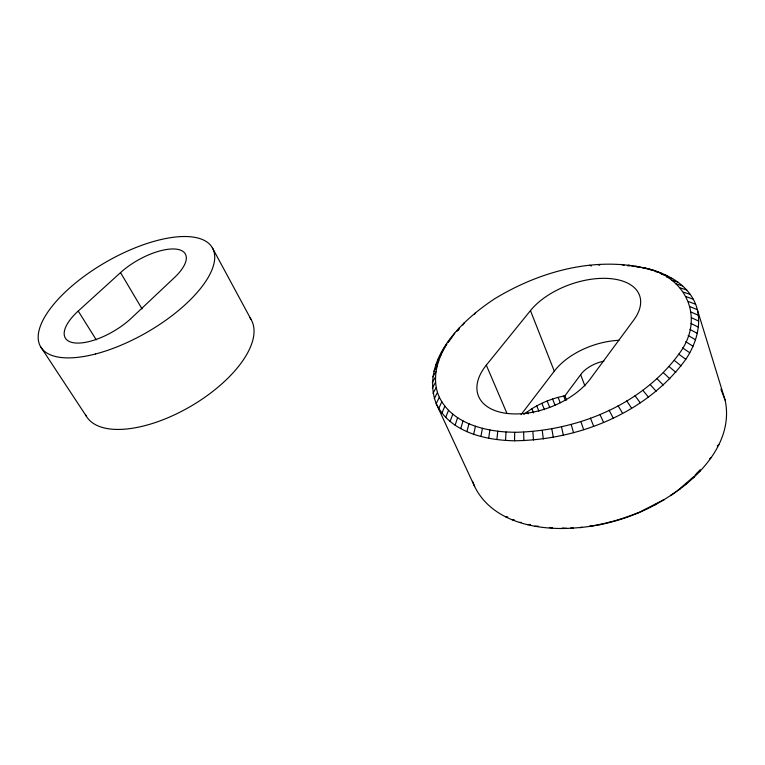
<?xml version="1.0" encoding="UTF-8"?>
<svg xmlns="http://www.w3.org/2000/svg" width="765" height="765" viewBox="0 0 765 765"><rect width="100%" height="100%" fill="white"/><g stroke="black" fill="none" stroke-linecap="round" stroke-linejoin="round"><path stroke-width="1.15" d="M444.159 348.142L446.856 344.059C436.958 359.483 431.336 379.775 439.34 397.226L436.184 403.671C450.126 432.302 485.402 440.277 514.549 440.783L514.692 432.302C576.552 431.202 641.558 405.144 678.785 354.185C706.248 318.259 685.947 274.788 642.686 267.607C591.919 256.954 538.522 272.149 494.955 298.608C461.773 320.2 420.186 360.057 436.184 403.671L474.654 486.578C492.182 522.132 537.154 530.585 573.195 528.08L570.977 528.137M514.549 440.783C579.143 439.913 647.152 412.698 685.794 359.311C697.412 342.079 703.848 318.47 693.281 299.211C683.097 280.784 662.375 271.824 642.686 267.607M505.541 440.411L506.048 431.976C480.764 430.284 451.283 421.831 439.34 397.226M496.896 439.55L497.766 431.192M488.682 438.23L489.877 429.968M480.917 436.452L482.428 428.314M473.65 434.243L475.447 426.239M466.908 431.623L468.964 423.772M460.721 428.61L463.007 420.922M455.108 425.225L457.604 417.719M450.088 421.505L452.765 414.19M445.679 417.461L448.52 410.346M441.883 413.119L444.857 406.225M676.939 491.044L670.475 495.634C701.591 475.333 733.75 440.277 725.115 400.162L697.336 309.643L690.145 306.708M438.718 408.51L441.797 401.835M434.271 398.622L437.484 392.407M433 393.392L436.232 387.415M474.51 314.396L475.562 312.512M432.34 387.998L435.581 382.261M432.292 382.481L435.514 376.982M432.847 376.868L436.04 371.608M433.994 371.168L437.121 366.148M462.835 325.01L464.345 322.601M435.715 365.431L438.766 360.65M457.116 331.255L459.316 327.831M438.001 359.655L440.946 355.113M452.928 335.892L454.716 333.167M440.822 353.889L443.652 349.576M450.556 338.579L448.013 342.433L452.335 336.801M523.853 414.448C535.73 404.981 550.035 398.699 564.924 395.811L581.63 373.387A27.138 15.95 -18.7 0 1 603.872 361.157M521.032 414.678L554.281 371.178A59.746 35.142 -18.7 0 1 618.942 340.301M486.311 365.144L530.461 310.59A61.736 33.679 -19.6 0 1 610.403 278.623A61.736 33.679 -19.6 0 1 633.774 320.019L590.389 378.78A63.457 36.471 -21 0 1 506.43 413.358A63.457 36.471 -21 0 1 486.311 365.144L506.784 412.985M637.245 513.344L664.355 499.44C638.938 515.17 609.734 524.761 579.985 527.554L582.241 527.381L570.508 528.28M694.907 475.4L700.166 469.691M457.862 330.48L459.354 328.921M680.295 488.739L677.866 490.384L693.434 476.891M78.221 311.049L120.526 272.608A43.94 17.844 -29.3 0 1 175.567 249.065A43.94 17.844 -29.3 0 1 174.516 277.504L131.532 318.001A45.298 18.695 -30.5 0 1 74.291 342.873A45.298 18.695 -30.5 0 1 78.221 311.049L96.256 339.832M717.264 446.024L718.918 444.57M646.004 509.471L646.865 508.763M709.471 459.019L711.001 457.795M697.125 473.172L700.472 470.695M654.496 505.206L655.777 504.288M691.225 479.12L694.304 476.92M684.799 484.867L687.563 482.954M662.672 500.587L672.54 494.247M591.412 526.205L589.605 526.32C606.09 523.729 622.232 519.148 637.675 512.827M561.214 528.51L566.54 528.242M535.022 526.244L538.206 526.167M599.301 524.58L600.659 524.551M526.999 524.541L530.441 524.513M519.397 522.39L521.367 522.419M562.16 528.232L564.321 528.299M512.263 519.808L514.338 519.875M506.048 431.976L514.692 432.302M505.608 516.815L507.807 516.939M609.017 522.352L609.925 522.428M549.404 527.496L552.54 527.774M627.329 265.685L629.547 265.885M632.865 266.201L640.353 267.32L635.782 266.163M641.386 267.53L647.553 268.821M649.265 269.414L654.419 270.705M655.5 271.604L660.922 272.981M628.601 265.101L631.794 265.924M661.333 274.147L667.023 275.649M621.161 264.403L624.125 265.206M666.745 277.064L672.684 278.68M671.699 280.325L677.876 282.084M676.164 283.939L682.571 285.861M680.114 287.889L686.721 289.973M683.518 292.154L690.298 294.429M597.675 264.508L599.693 265.216M686.339 296.724L693.281 299.211M688.557 301.582L695.634 304.288M589.576 265.264L591.374 265.991M691.101 312.082L698.378 315.257M691.388 317.676L698.713 321.109M690.996 323.461L698.359 327.152M689.934 329.409L697.288 333.377M688.175 335.491L695.49 339.736M685.727 341.668L692.975 346.21M682.59 347.912L689.743 352.751M678.785 354.185L685.794 359.311M674.319 360.449L681.156 365.871M669.203 366.674L675.849 372.383M663.475 372.804L669.891 378.809M657.154 378.818L663.312 385.101M650.288 384.671L656.15 391.231M642.896 390.322L648.443 397.14M635.036 395.734L640.238 402.811M626.755 400.879L631.594 408.194M40.803 347.014L86.522 416.485M120.526 272.608L142.08 308.955M618.101 405.727L622.557 413.253M212.288 247.64L251.092 319.531M609.122 410.231L613.176 417.967M599.884 414.381L603.528 422.29M720.907 389.117L725.115 400.162M527.276 411.809L528.166 413.942M531.885 408.72L533.645 412.995M536.753 405.88L538.942 411.216M541.859 403.298L544.47 409.715M547.147 401.003L549.739 407.429M552.569 399.014L555.151 405.46M590.437 418.139L593.659 426.21M558.096 397.351L560.238 402.725M564.924 395.811L566.616 400.124M530.461 310.59L554.281 371.178M563.681 396.021L565.373 400.334M472.598 481.252L474.654 486.578M580.654 374.716L584.9 385.876M580.855 421.486L583.647 429.701M571.178 424.412L573.54 432.732M561.481 426.889L563.403 435.295M551.823 428.907L553.315 437.379M542.251 430.466L543.322 438.976M532.842 431.546L533.492 440.076M523.633 432.158L523.882 440.678M249.973 317.81A95.501 44.408 -30.4 0 1 191.47 405.871A95.501 44.408 -30.4 0 1 85.517 414.659M95.549 353.966A99.106 40.66 -29.9 0 0 213.512 250.203A99.106 40.66 -29.9 0 0 70.323 287.401A99.106 40.66 -29.9 0 0 95.549 353.966"/></g></svg>
